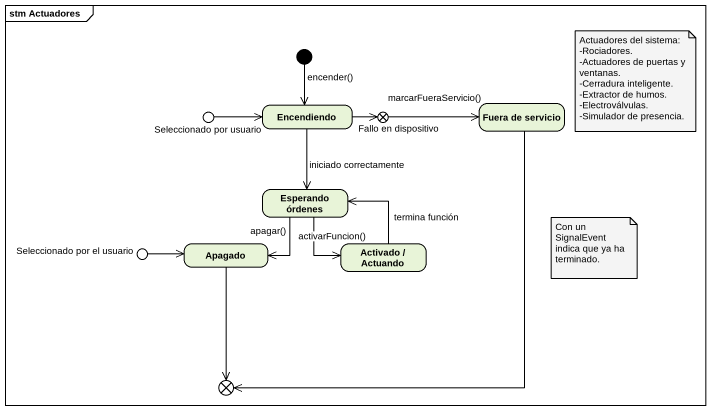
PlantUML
@startuml
mainframe stm Actuadores
hide empty description
state "Seleccionado por usuario" as Seleccionado_por_usuario <<choice>>
state Encendiendo
state "Fallo en dispositivo" as Fallo_en_dispositivo <<choice>>
state "Fuera de servicio" as Fuera_de_servicio
state "Esperando órdenes" as Esperando_órdenes
state "Seleccionado por el usuario" as Seleccionado_por_el_usuario <<choice>>
state Apagado
state "Activado / Actuando" as Activado_Actuando
state flowfinal1 <<end>>
[*] --> Encendiendo : encender()
Seleccionado_por_usuario -right-> Encendiendo
Encendiendo -right-> Fallo_en_dispositivo
Encendiendo --> Esperando_órdenes : iniciado correctamente
Fallo_en_dispositivo -right-> Fuera_de_servicio : marcarFueraServicio()
Fuera_de_servicio --> flowfinal1
Esperando_órdenes --> Apagado : apagar()
Esperando_órdenes --> Activado_Actuando : activarFuncion()
Seleccionado_por_el_usuario -right-> Apagado
Apagado --> flowfinal1
Activado_Actuando -up-> Esperando_órdenes : termina función
note as N1
  Actuadores del sistema:
  -Rociadores.
  -Actuadores de puertas y ventanas.
  -Cerradura inteligente.
  -Extractor de humos.
  -Electroválvulas.
  -Simulador de presencia.
end note
note as N2
  Con un SignalEvent indica que ya ha terminado.
end note
@enduml
